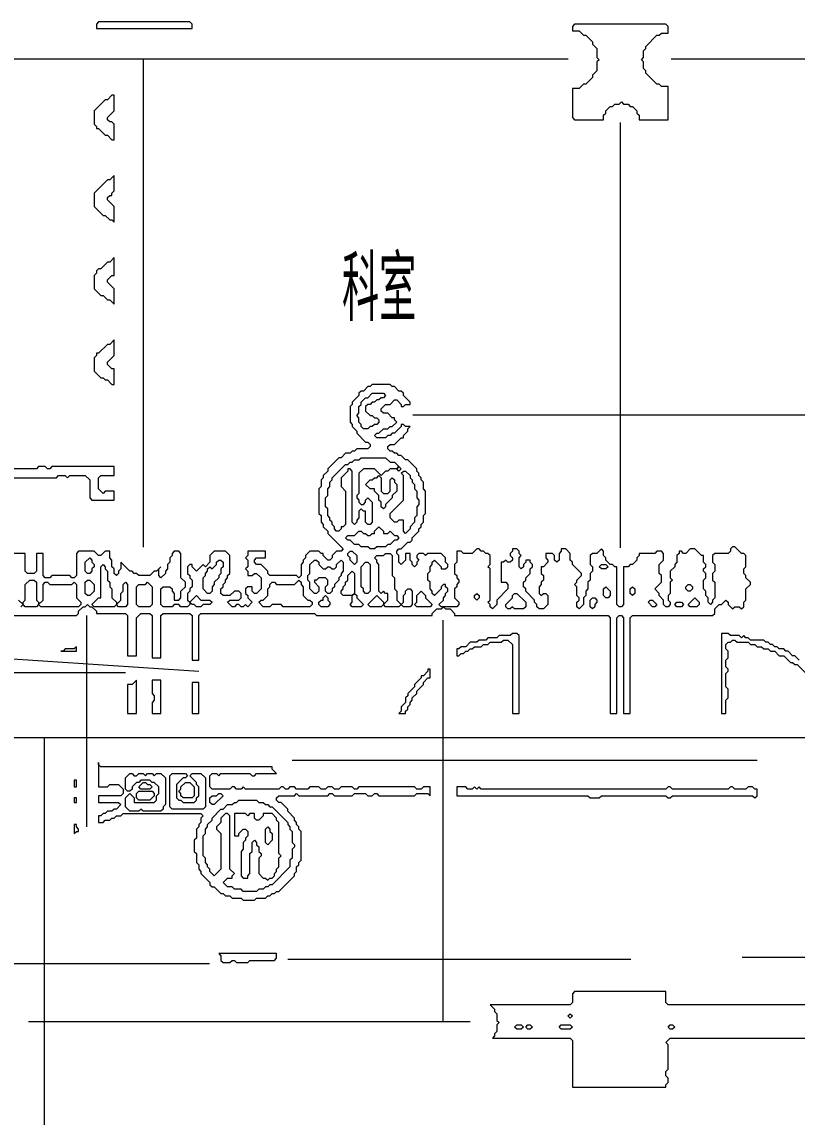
# Model space of a CAD drawing. Header units: millimetres. Extents: x 4 to 412, y 4 to 290.
# Drawn here: x 164.86 to 195.38, y 181.76 to 224.89 of the extents above; entities that cross this region are included whole.
import ezdxf

# ---------------------------------------------------------------- set-up
doc = ezdxf.new("R2010")
doc.units = ezdxf.units.MM
for name, color, linetype, lineweight in [('OCR_TEXT', 6, 'Continuous', 0), ('TRACE_CURVE', 6, 'Continuous', 0), ('TRACE_STRAIGHT', 5, 'Continuous', 0), ('TRACE_TEXT_SYMBOL', 6, 'Continuous', 0)]:
    doc.layers.add(name, color=color, linetype=linetype, lineweight=lineweight)
doc.styles.add('wqy-unicode', font='wqy-unicode.lff')

msp = doc.modelspace()

# ---------------------------------------------------------------- linework, layer by layer
at = {"layer": 'TRACE_CURVE', "color": 6}
for points in [[(179.002, 209.653), (179.177, 209.828), (179.352, 209.828), (179.527, 210.003), (179.615, 210.003), (179.79, 209.828), (179.79, 209.74), (179.878, 209.74), (179.965, 209.828), (180.14, 209.828), (180.14, 209.916), (179.878, 210.178), (179.878, 210.266), (179.79, 210.354), (179.703, 210.354), (179.527, 210.529), (179.44, 210.529), (179.352, 210.616), (178.652, 210.616), (178.564, 210.529), (178.476, 210.529), (178.301, 210.354), (178.214, 210.354), (178.126, 210.266), (178.126, 210.178), (177.863, 209.916), (177.863, 209.828), (177.776, 209.74), (177.776, 209.127), (177.863, 209.04), (177.863, 208.952), (178.039, 208.777), (178.039, 208.69), (178.389, 208.339), (178.476, 208.339), (178.564, 208.252), (178.564, 208.164), (178.476, 208.077), (178.039, 208.077), (177.951, 207.989), (177.863, 207.989), (177.776, 207.901), (177.601, 207.901), (177.426, 207.726), (177.338, 207.726), (176.9, 207.288), (176.9, 207.201), (176.725, 207.026), (176.725, 206.938), (176.637, 206.851), (176.637, 206.588), (176.55, 206.5), (176.55, 205.537), (176.637, 205.449), (176.637, 205.187), (176.725, 205.099), (176.725, 205.011), (176.9, 204.836), (176.9, 204.749), (177.513, 204.136), (177.426, 204.048), (177.25, 204.048), (177.075, 203.873), (177.075, 203.785)], [(179.79, 204.136), (180.053, 204.398), (180.14, 204.398), (180.228, 204.486), (180.228, 204.574), (180.491, 204.836), (180.491, 204.924), (180.578, 205.011), (180.578, 205.099), (180.666, 205.187), (180.666, 205.449), (180.753, 205.537), (180.753, 206.413), (180.666, 206.5), (180.666, 206.763), (180.578, 206.851), (180.578, 206.938), (180.491, 207.026), (180.491, 207.113), (180.403, 207.201), (180.403, 207.288), (180.053, 207.639), (179.965, 207.639), (179.79, 207.814), (179.703, 207.814), (179.615, 207.901), (179.527, 207.901), (179.44, 207.989), (179.352, 207.989), (179.265, 208.077), (179.265, 208.164), (179.352, 208.252), (179.527, 208.252), (179.79, 208.514), (179.878, 208.514), (179.878, 208.602), (180.053, 208.777), (180.053, 208.865), (180.14, 208.952), (179.965, 208.952), (179.878, 209.04), (179.79, 209.04), (179.79, 208.952), (179.527, 208.69), (179.44, 208.69), (179.352, 208.602), (179.265, 208.602), (179.177, 208.514), (178.827, 208.514), (178.739, 208.602), (178.827, 208.69), (178.914, 208.69), (179.089, 208.865), (179.265, 208.865), (179.352, 208.952), (179.44, 208.952), (179.615, 209.127), (179.527, 209.215), (179.527, 209.303), (179.44, 209.303), (179.265, 209.478), (179.089, 209.478), (179.002, 209.565), (179.002, 209.653)], [(178.126, 207.639), (178.214, 207.726), (179.177, 207.726), (179.352, 207.551), (179.527, 207.551), (179.703, 207.376), (179.615, 207.288), (179.352, 207.288), (179.265, 207.201), (179.177, 207.201), (179.002, 207.026), (178.739, 207.288), (178.301, 207.288), (178.126, 207.113), (178.126, 206.325), (178.039, 206.238), (178.039, 206.15), (178.126, 206.062), (178.126, 205.975), (178.214, 205.887), (178.301, 205.887), (178.389, 205.975), (178.389, 206.062), (178.476, 206.15), (178.652, 205.975), (178.652, 205.187), (178.564, 205.099), (178.476, 205.099), (178.389, 205.187), (178.389, 205.624), (178.301, 205.624), (178.214, 205.712), (178.126, 205.624), (178.126, 205.362), (178.039, 205.274), (178.039, 205.187), (177.951, 205.099), (177.863, 205.187), (177.863, 207.201), (177.776, 207.288), (177.688, 207.288), (177.688, 207.201), (177.426, 206.938), (177.426, 206.588), (177.601, 206.413), (177.601, 205.099), (177.513, 205.011), (177.426, 205.011), (177.426, 204.924), (177.338, 204.836), (177.25, 204.836), (177.163, 204.924), (177.163, 205.011), (177.075, 205.099), (177.075, 205.187), (176.988, 205.274), (176.988, 205.362), (176.9, 205.449), (176.9, 205.712), (176.813, 205.8), (176.813, 206.15), (176.9, 206.238), (176.9, 206.5), (176.988, 206.588)], [(176.988, 206.588), (176.988, 206.763), (177.075, 206.851), (177.075, 206.938), (177.601, 207.464), (177.688, 207.464), (177.776, 207.551), (177.863, 207.551), (177.951, 207.639), (178.126, 207.639)], [(167.88, 206.5), (167.88, 206.938), (167.968, 207.026), (168.493, 207.026), (168.493, 207.376), (166.041, 207.376), (165.953, 207.288), (165.866, 207.288), (165.778, 207.376), (165.515, 207.376), (165.428, 207.288), (157.896, 207.288)], [(164.114, 206.938), (166.216, 206.938), (166.304, 207.026), (166.566, 207.026), (166.654, 206.938), (166.742, 207.026), (167.355, 207.026), (167.53, 206.851), (167.53, 206.15), (167.617, 206.062), (168.493, 206.062), (168.493, 206.413), (168.143, 206.413), (168.055, 206.325), (167.88, 206.5)], [(170.595, 203.348), (170.507, 203.26), (170.507, 203.172), (170.332, 202.997), (170.244, 203.085), (170.244, 203.348), (170.332, 203.435), (170.157, 203.26), (170.069, 203.26), (169.894, 203.085), (169.456, 203.085), (169.369, 203.172), (169.281, 203.172), (169.194, 203.26), (169.106, 203.26), (168.756, 203.61), (168.756, 203.348), (168.668, 203.26), (168.668, 203.172), (168.581, 203.085), (168.493, 203.172), (168.493, 203.348), (168.405, 203.435), (168.405, 203.698), (168.318, 203.785), (168.318, 204.048), (168.143, 204.048), (167.968, 203.873), (167.88, 203.873), (167.705, 204.048), (167.092, 204.048), (167.004, 203.961), (167.004, 203.085), (166.917, 202.997), (166.829, 202.997), (166.742, 203.085), (166.041, 203.085), (165.953, 202.997), (165.778, 202.997), (165.691, 203.085), (165.691, 203.961), (165.428, 203.961), (165.428, 203.26), (165.34, 203.172), (165.078, 203.172), (164.99, 203.26), (164.99, 203.961), (164.377, 203.961)], [(173.222, 202.472), (173.047, 202.297), (172.784, 202.297), (172.697, 202.384), (172.697, 202.559), (172.784, 202.647), (172.784, 202.735), (172.872, 202.822), (172.872, 202.91), (172.959, 202.997), (172.959, 203.085), (173.047, 203.172), (173.047, 203.873), (172.872, 204.048), (172.434, 204.048), (172.259, 203.873), (172.259, 203.61), (172.084, 203.435), (171.996, 203.523), (171.733, 203.26), (171.558, 203.435), (171.558, 203.523), (171.471, 203.523), (171.383, 203.435), (171.383, 203.172), (171.471, 203.085), (171.471, 202.997), (171.558, 202.91), (171.558, 202.647), (171.471, 202.559), (171.471, 202.472), (171.383, 202.384), (171.383, 202.122), (171.471, 202.034), (171.471, 201.946), (171.383, 201.859), (171.12, 201.859), (171.033, 201.946), (170.857, 201.946), (170.77, 201.859), (170.42, 201.859), (170.332, 201.946), (170.332, 202.559), (170.42, 202.647), (170.682, 202.647), (170.77, 202.559), (170.77, 202.472), (170.857, 202.384), (170.857, 202.122), (171.033, 202.122), (171.12, 202.209), (171.12, 202.472), (171.295, 202.647), (171.295, 202.822), (171.12, 202.997), (171.12, 203.961), (171.033, 204.048), (170.857, 204.048), (170.77, 203.961), (170.77, 203.873), (170.682, 203.785), (170.682, 203.61), (170.595, 203.523), (170.595, 203.348)], [(177.075, 203.785), (176.988, 203.698), (176.9, 203.698), (176.725, 203.873), (176.725, 203.961), (176.637, 203.961), (176.55, 204.048), (176.2, 204.048), (176.024, 203.873), (176.024, 203.785), (175.937, 203.698), (175.937, 203.61), (175.849, 203.523), (175.849, 203.085), (175.762, 202.997), (175.674, 203.085), (174.623, 203.085), (174.536, 203.172), (174.536, 203.26), (174.273, 203.523), (174.098, 203.523), (174.01, 203.61), (174.01, 203.698), (174.098, 203.785), (174.448, 203.785), (174.448, 204.048), (173.747, 204.048), (173.747, 203.873), (173.66, 203.785), (173.747, 203.698), (173.747, 203.435), (173.66, 203.348), (173.747, 203.26), (173.747, 203.085), (173.923, 203.085), (174.01, 203.172), (174.098, 203.172), (174.273, 202.997), (174.273, 202.559), (174.098, 202.384), (174.01, 202.384), (173.923, 202.472), (173.923, 202.647), (173.747, 202.647), (173.66, 202.559), (173.66, 202.384), (173.747, 202.297), (173.747, 202.209), (173.923, 202.034), (173.747, 201.859), (173.66, 201.946), (173.572, 201.859), (173.485, 201.859), (173.397, 201.946), (173.31, 201.946), (173.222, 201.859), (173.134, 201.859), (172.959, 202.034), (173.047, 202.122), (173.397, 202.122), (173.485, 202.209), (173.485, 202.384), (173.397, 202.472), (173.222, 202.472)], [(182.067, 202.822), (181.979, 202.735), (181.979, 202.647), (181.892, 202.559), (181.892, 202.209), (182.067, 202.034), (182.067, 201.946), (181.979, 201.859), (181.366, 201.859), (181.279, 201.946), (181.454, 202.122), (181.454, 202.209), (181.542, 202.297), (181.542, 202.384), (181.629, 202.472), (181.629, 202.559), (181.542, 202.647), (181.542, 202.735), (181.454, 202.735), (181.366, 202.647), (181.366, 202.559), (181.104, 202.297), (181.016, 202.384), (181.016, 202.472), (180.929, 202.559), (180.929, 202.822), (180.841, 202.91), (180.841, 203.172), (180.929, 203.26), (180.929, 203.435), (181.016, 203.523), (181.016, 203.61), (181.104, 203.698), (181.366, 203.435), (181.366, 203.348), (181.542, 203.348), (181.629, 203.435), (181.629, 203.523), (181.542, 203.61), (181.542, 203.785), (181.366, 203.961), (180.841, 203.961), (180.753, 203.873), (180.666, 203.961), (180.491, 203.961), (180.403, 203.873), (180.403, 203.785), (180.491, 203.698), (180.403, 203.61), (180.403, 203.523), (180.316, 203.435), (180.228, 203.523), (180.228, 203.61), (180.14, 203.698), (180.14, 203.961), (179.965, 203.961), (179.965, 203.698), (179.79, 203.523), (179.703, 203.61), (179.703, 203.873), (179.615, 203.961), (179.615, 204.048), (179.703, 204.136), (179.79, 204.136)], [(184.607, 202.647), (184.607, 202.822), (184.694, 202.91), (184.694, 202.997), (184.869, 203.172), (184.869, 203.348), (184.957, 203.435), (184.957, 203.523), (184.869, 203.61), (184.869, 203.698), (184.694, 203.698), (184.694, 203.61), (184.607, 203.523), (184.607, 203.435), (184.519, 203.348), (184.432, 203.435), (184.432, 203.785), (184.519, 203.873), (184.432, 203.961), (184.432, 204.048), (184.344, 204.136), (184.169, 204.136), (184.169, 204.048), (184.081, 203.961), (184.081, 203.873), (184.169, 203.785), (184.169, 203.698), (184.081, 203.61), (183.994, 203.61), (183.906, 203.698), (183.818, 203.61), (183.731, 203.61), (183.731, 202.822), (183.906, 202.822), (183.994, 202.735), (183.994, 202.559), (183.556, 202.122), (183.556, 201.946), (183.381, 201.771), (183.293, 201.859), (183.293, 201.946), (183.205, 202.034), (183.293, 202.122), (183.293, 203.348), (183.205, 203.435), (183.293, 203.523), (183.293, 203.873), (183.205, 203.961), (183.118, 203.961), (183.03, 204.048), (182.943, 204.048), (182.855, 204.136), (182.768, 204.136), (182.592, 203.961), (182.242, 203.961), (182.155, 204.048), (181.979, 204.048), (181.979, 203.61), (181.892, 203.523), (181.892, 203.172), (181.979, 203.085), (181.979, 202.997), (182.067, 202.91), (182.067, 202.822)], [(187.234, 203.873), (187.234, 203.523), (187.321, 203.435), (187.321, 203.26), (187.234, 203.172), (187.234, 202.91), (187.146, 202.822), (187.146, 202.559), (187.059, 202.472), (187.059, 202.297), (186.971, 202.209), (186.971, 201.946), (186.796, 201.771), (186.708, 201.859), (186.708, 202.034), (186.796, 202.122), (186.796, 202.209), (186.708, 202.297), (186.708, 202.647), (186.621, 202.735), (186.708, 202.822), (186.708, 202.91), (186.884, 203.085), (186.884, 203.172), (186.533, 203.523), (186.533, 203.61), (186.446, 203.698), (186.446, 203.961), (186.271, 204.136), (186.095, 204.136), (186.095, 204.048), (186.008, 203.961), (186.008, 203.698), (185.92, 203.61), (185.833, 203.698), (185.833, 203.873), (185.745, 203.961), (185.482, 203.961), (185.482, 203.785), (185.57, 203.698), (185.57, 203.61), (185.395, 203.435), (185.307, 203.435), (185.307, 203.172), (185.395, 203.085), (185.395, 202.91), (185.307, 202.822), (185.307, 202.735), (185.22, 202.647), (185.22, 202.384), (185.307, 202.297), (185.395, 202.384), (185.482, 202.384), (185.57, 202.297), (185.57, 201.946), (185.395, 201.771), (185.22, 201.771), (185.132, 201.859), (185.132, 201.946), (185.045, 202.034), (185.045, 202.122), (184.694, 202.472), (184.694, 202.559), (184.607, 202.647)], [(191.788, 203.523), (191.7, 203.61), (191.7, 203.873), (191.613, 203.873), (191.35, 204.136), (191.175, 204.136), (191, 203.961), (190.912, 203.961), (190.824, 204.048), (190.737, 204.048), (190.737, 203.961), (190.649, 203.873), (190.649, 203.61), (190.562, 203.523), (190.562, 203.435), (190.387, 203.26), (190.387, 202.997), (190.474, 202.91), (190.387, 202.822), (190.387, 202.384), (190.299, 202.297), (190.299, 202.122), (190.387, 202.034), (190.387, 201.946), (190.299, 201.859), (190.211, 201.859), (190.124, 201.946), (190.124, 202.122), (189.949, 202.297), (189.949, 202.384), (189.774, 202.559), (190.036, 202.822), (190.036, 203.085), (189.949, 203.172), (189.949, 203.523), (190.124, 203.698), (190.124, 203.961), (190.036, 204.048), (189.861, 204.048), (189.774, 203.961), (189.161, 203.961), (189.161, 203.873), (189.073, 203.785), (189.073, 203.698), (188.898, 203.523), (188.81, 203.523), (188.723, 203.435), (188.548, 203.435), (188.548, 201.946), (188.46, 201.859), (188.372, 201.859), (188.285, 201.946), (188.285, 203.435), (188.197, 203.435), (188.11, 203.523), (188.022, 203.523), (187.847, 203.698), (187.847, 203.785), (187.759, 203.873), (187.759, 204.048), (187.672, 204.136), (187.497, 203.961), (187.321, 203.961), (187.234, 203.873)], [(188.285, 197.655), (188.285, 201.421), (188.372, 201.509), (188.46, 201.509), (188.548, 201.421), (188.548, 197.655), (188.81, 197.655), (188.81, 201.421), (188.898, 201.509), (192.05, 201.509), (192.138, 201.596), (192.138, 201.771), (192.313, 201.946), (192.401, 201.946), (192.576, 202.122), (192.664, 202.034), (192.664, 201.946), (192.839, 201.771), (192.926, 201.859), (193.101, 201.859), (193.189, 201.771), (193.277, 201.859), (193.277, 202.034), (193.364, 202.122), (193.364, 202.559), (193.539, 202.735), (193.539, 202.822), (193.364, 202.997), (193.364, 203.085), (193.277, 203.172), (193.277, 203.348), (193.364, 203.435), (193.364, 203.873), (193.277, 203.961), (193.189, 203.961), (192.926, 204.223), (192.839, 204.223), (192.751, 204.136), (192.751, 204.048), (192.664, 203.961), (192.138, 203.961), (192.05, 203.873), (192.05, 203.61), (192.138, 203.523), (192.138, 203.26), (192.05, 203.172), (192.05, 202.91), (192.138, 202.822), (192.138, 202.209), (192.05, 202.122), (192.05, 202.034), (191.963, 201.946), (191.875, 202.034), (191.875, 202.209), (191.788, 202.297), (191.788, 202.472), (191.7, 202.559), (191.7, 202.91), (191.788, 202.997), (191.788, 203.172), (191.7, 203.26), (191.7, 203.348), (191.788, 203.435), (191.788, 203.523)], [(163.063, 201.509), (167.004, 201.509), (167.092, 201.596), (167.092, 201.684), (167.267, 201.859), (167.355, 201.859), (167.442, 201.946), (167.53, 201.859), (167.617, 201.859), (167.792, 201.684), (167.792, 201.596), (168.931, 201.596), (169.018, 201.509), (169.018, 199.932), (169.369, 199.932), (169.369, 201.421), (169.544, 201.596), (169.894, 201.596), (169.982, 201.509), (169.982, 199.845), (170.332, 199.845), (170.332, 201.509), (170.42, 201.596), (171.471, 201.596), (171.558, 201.509), (171.558, 199.757), (171.821, 199.757), (171.821, 201.509), (171.908, 201.596), (176.375, 201.596), (176.462, 201.509), (181.016, 201.509), (181.016, 201.596), (181.191, 201.771), (181.366, 201.771), (181.454, 201.859), (181.542, 201.771), (181.717, 201.771), (181.892, 201.596), (181.892, 201.509), (187.934, 201.509), (188.022, 201.421), (188.022, 197.655), (188.285, 197.655)], [(164.727, 202.122), (164.902, 201.946), (164.815, 201.859)]]:
    msp.add_lwpolyline(points, dxfattribs=at)
for points in [[(178.652, 210.266), (179.089, 210.266), (179.177, 210.178), (179.089, 210.091), (179.002, 210.091), (178.914, 210.003), (178.827, 210.003), (178.739, 209.916), (178.652, 209.916), (178.564, 209.828), (178.476, 209.828), (178.389, 209.74), (178.389, 209.565), (178.564, 209.39), (178.652, 209.39), (178.739, 209.303), (178.827, 209.303), (178.914, 209.215), (178.914, 209.127), (178.827, 209.04), (178.739, 209.04), (178.652, 208.952), (178.564, 208.952), (178.476, 208.865), (178.301, 208.865), (178.214, 208.952), (178.214, 209.04), (178.126, 209.127), (178.126, 209.303), (178.039, 209.39), (178.126, 209.478), (178.126, 209.74), (178.214, 209.828), (178.214, 209.916), (178.389, 210.091), (178.476, 210.091)], [(179.79, 207.113), (179.878, 207.201), (179.965, 207.201), (180.14, 207.026), (180.14, 206.938), (180.228, 206.851), (180.228, 206.763), (180.316, 206.675), (180.316, 206.5), (180.403, 206.413), (180.403, 206.15), (180.491, 206.062), (180.491, 205.887), (180.403, 205.8), (180.403, 205.449), (180.316, 205.362), (180.316, 205.187), (180.14, 205.011), (180.14, 204.924), (179.965, 204.749), (179.878, 204.836), (179.878, 205.274), (179.703, 205.274), (179.615, 205.187), (179.527, 205.187), (179.352, 205.362), (179.352, 205.537), (179.878, 206.062), (179.878, 207.026)], [(179.615, 207.288), (179.703, 207.376), (179.79, 207.288), (179.703, 207.201)], [(178.827, 206.938), (178.914, 207.026), (179.002, 206.938), (179.002, 206.413), (179.089, 206.325), (179.265, 206.325), (179.352, 206.413), (179.352, 206.851), (179.44, 206.938), (179.527, 206.851), (179.527, 206.763), (179.615, 206.675), (179.615, 206.413), (179.44, 206.238), (179.44, 206.15), (179.177, 205.887), (179.177, 205.8), (179.089, 205.712), (179.002, 205.8), (179.002, 205.975), (178.914, 206.062), (178.914, 206.238), (178.739, 206.413), (178.739, 206.5), (178.564, 206.5), (178.389, 206.675), (178.564, 206.851), (178.652, 206.851), (178.739, 206.938)], [(178.914, 205.011), (179.089, 204.836), (179.089, 204.749), (179.265, 204.749), (179.352, 204.836), (179.527, 204.661), (179.615, 204.661), (179.703, 204.574), (179.615, 204.486), (179.527, 204.486), (179.352, 204.311), (179.265, 204.311), (179.177, 204.223), (178.827, 204.223), (178.739, 204.136), (178.564, 204.136), (178.476, 204.223), (178.214, 204.223), (178.126, 204.311), (177.951, 204.311), (177.776, 204.486), (177.688, 204.486), (177.601, 204.574), (177.688, 204.661), (177.951, 204.661), (178.126, 204.836), (178.214, 204.836), (178.301, 204.749), (178.389, 204.749), (178.476, 204.661), (178.564, 204.661), (178.652, 204.749), (178.739, 204.749), (178.739, 204.836)], [(177.688, 203.961), (177.776, 204.048), (177.863, 204.048), (178.039, 203.873), (178.039, 203.61), (177.951, 203.523), (177.776, 203.698), (177.776, 203.785), (177.688, 203.873)], [(167.53, 203.785), (167.617, 203.698), (167.617, 203.61), (167.705, 203.523), (167.705, 203.435), (167.617, 203.348), (167.617, 203.26), (167.53, 203.172), (167.442, 203.172), (167.355, 203.26), (167.355, 203.61)], [(172.521, 203.61), (172.609, 203.698), (172.697, 203.698), (172.784, 203.61), (172.784, 203.435), (172.697, 203.348), (172.697, 203.172), (172.609, 203.085), (172.609, 202.997), (172.434, 202.822), (172.434, 202.735), (172.346, 202.647), (172.346, 202.472), (172.259, 202.384), (172.171, 202.384), (171.996, 202.559), (171.996, 202.997), (172.084, 203.085), (172.084, 203.172), (172.171, 203.26), (172.171, 203.348), (172.259, 203.435), (172.346, 203.348), (172.521, 203.523)], [(176.375, 203.698), (176.462, 203.698), (176.55, 203.61), (176.55, 203.523), (176.725, 203.348), (176.813, 203.348), (176.9, 203.435), (176.988, 203.435), (177.075, 203.348), (177.163, 203.348), (177.25, 203.435), (177.25, 203.523), (177.426, 203.698), (177.513, 203.61), (177.513, 203.26), (177.426, 203.172), (177.426, 203.085), (177.338, 202.997), (177.338, 202.91), (177.163, 202.735), (177.163, 202.647), (177.075, 202.559), (177.075, 202.472), (176.988, 202.384), (176.9, 202.384), (176.813, 202.472), (176.813, 202.647), (176.9, 202.735), (176.9, 202.91), (176.813, 202.997), (176.55, 202.997), (176.462, 202.91), (176.375, 202.91), (176.375, 202.822), (176.55, 202.647), (176.55, 202.472), (176.462, 202.384), (176.375, 202.384), (176.2, 202.559), (176.2, 202.822), (176.112, 202.91), (176.112, 203.085), (176.2, 203.172), (176.2, 203.523)], [(178.389, 203.61), (178.476, 203.61), (178.564, 203.523), (178.564, 202.472), (178.476, 202.384), (178.389, 202.384), (178.301, 202.472), (178.301, 202.559), (178.214, 202.647), (178.214, 203.435)], [(179.089, 203.873), (179.177, 203.961), (179.352, 203.961), (179.44, 203.873), (179.44, 203.085), (179.527, 202.997), (179.527, 202.559), (179.615, 202.472), (179.615, 202.122), (179.79, 201.946), (179.703, 201.859), (179.177, 201.859), (179.089, 201.946), (179.265, 202.122), (179.265, 202.384), (179.177, 202.384), (179.089, 202.472), (179.002, 202.384), (178.914, 202.472), (178.914, 203.523), (178.827, 203.61), (178.827, 203.698), (178.739, 203.785), (178.827, 203.873)], [(167.968, 203.435), (168.055, 203.523), (168.143, 203.435), (168.143, 203.348), (168.23, 203.26), (168.23, 202.91), (168.318, 202.822), (168.318, 202.647), (168.405, 202.559), (168.405, 202.209), (168.581, 202.034), (168.581, 201.946), (168.493, 201.859), (167.705, 201.859), (167.617, 201.946), (167.88, 202.209), (167.968, 202.209)], [(177.863, 203.26), (177.951, 203.172), (177.951, 202.384), (177.863, 202.297), (177.513, 202.297), (177.426, 202.384), (177.426, 202.472), (177.513, 202.559), (177.513, 202.647), (177.601, 202.735), (177.601, 202.822), (177.688, 202.91), (177.688, 203.085)], [(187.584, 203.435), (187.672, 203.523), (187.847, 203.523), (187.934, 203.435), (187.847, 203.348), (187.672, 203.348)], [(165.165, 202.91), (165.34, 202.91), (165.428, 202.822), (165.428, 202.122), (165.515, 202.034), (165.515, 201.946), (165.428, 201.859), (164.99, 201.859), (164.902, 201.946), (164.902, 202.034), (164.99, 202.122), (164.99, 202.735)], [(165.691, 202.735), (165.778, 202.822), (165.866, 202.822), (165.953, 202.735), (166.829, 202.735), (166.917, 202.822), (167.004, 202.735), (167.004, 202.209), (167.179, 202.034), (167.179, 201.946), (167.092, 201.859), (165.603, 201.859), (165.515, 201.946), (165.691, 202.122)], [(167.355, 202.822), (167.442, 202.91), (167.53, 202.91), (167.705, 202.735), (167.705, 202.472), (167.53, 202.297), (167.442, 202.297), (167.355, 202.384)], [(168.843, 202.735), (168.931, 202.822), (169.018, 202.735), (169.018, 201.946), (168.931, 201.859), (168.668, 201.859), (168.581, 201.946), (168.756, 202.122), (168.756, 202.384), (168.843, 202.472)], [(169.719, 202.735), (169.807, 202.822), (169.982, 202.647), (169.982, 201.946), (169.894, 201.859), (169.456, 201.859), (169.369, 201.946), (169.369, 202.647), (169.456, 202.735)], [(175.762, 202.91), (175.849, 202.822), (175.849, 202.735), (175.937, 202.647), (175.937, 202.297), (176.112, 202.122), (176.2, 202.122), (176.287, 202.034), (176.287, 201.946), (176.2, 201.859), (175.149, 201.859), (175.061, 201.946), (174.711, 201.946), (174.623, 201.859), (174.36, 201.859), (174.185, 202.034), (174.273, 202.122), (174.36, 202.122), (174.536, 202.297), (174.536, 202.559), (174.623, 202.647), (174.623, 202.735), (174.711, 202.822), (174.798, 202.822), (174.886, 202.735), (175.587, 202.735)], [(191, 202.647), (191.087, 202.735), (191.175, 202.735), (191.262, 202.647), (191.262, 202.559), (191.175, 202.472), (191.087, 202.472), (191, 202.559)], [(171.733, 202.297), (171.908, 202.122), (172.259, 202.122), (172.346, 202.034), (172.259, 201.946), (171.996, 201.946), (171.908, 201.859), (171.733, 201.859), (171.646, 201.946), (171.558, 201.946), (171.471, 202.034)], [(176.725, 202.209), (176.813, 202.297), (176.9, 202.209), (176.9, 202.122), (176.988, 202.034), (176.988, 201.946), (176.9, 201.859), (176.637, 201.859), (176.55, 201.946), (176.55, 202.034), (176.637, 202.122), (176.725, 202.122)], [(177.863, 202.297), (177.951, 202.384), (178.039, 202.297), (178.039, 202.209), (178.301, 201.946), (178.214, 201.859), (177.863, 201.859), (177.776, 201.946), (177.863, 202.034)], [(178.827, 202.297), (179.089, 202.034), (179.089, 201.946), (179.002, 201.859), (178.564, 201.859), (178.476, 201.946)], [(179.965, 202.472), (180.053, 202.559), (180.14, 202.559), (180.228, 202.472), (180.228, 201.946), (180.14, 201.859), (179.878, 201.859), (179.79, 201.946), (179.878, 202.034), (179.878, 202.297), (179.965, 202.384)], [(180.578, 202.472), (180.753, 202.297), (180.753, 202.209), (181.016, 201.946), (180.929, 201.859), (180.403, 201.859), (180.316, 201.946), (180.403, 202.034), (180.403, 202.297)], [(182.68, 202.297), (182.768, 202.384), (182.855, 202.297), (182.855, 202.209), (182.768, 202.122), (182.68, 202.209)], [(184.169, 202.297), (184.256, 202.384), (184.344, 202.384), (184.694, 202.034), (184.694, 201.859), (184.607, 201.771), (184.256, 201.771), (184.169, 201.859), (184.081, 201.771), (183.994, 201.771), (183.906, 201.859), (183.906, 201.946), (184.169, 202.209)], [(187.759, 202.559), (187.847, 202.647), (188.022, 202.472), (188.022, 202.297), (187.934, 202.209), (187.847, 202.209), (187.759, 202.297)], [(188.81, 202.559), (188.898, 202.647), (188.985, 202.559), (188.985, 202.384), (188.898, 202.297), (188.81, 202.384)], [(187.234, 202.122), (187.321, 202.209), (187.409, 202.209), (187.497, 202.122), (187.497, 202.034), (187.409, 201.946), (187.409, 201.859), (187.321, 201.771), (187.234, 201.859)], [(189.511, 202.034), (189.598, 202.122), (189.686, 202.122), (189.861, 201.946), (189.774, 201.859), (189.686, 201.859)], [(190.562, 201.946), (190.649, 202.034), (190.824, 202.034), (190.912, 201.946), (190.824, 201.859), (190.649, 201.859)], [(191.35, 202.209), (191.525, 202.034), (191.525, 201.946), (191.437, 201.859), (191.175, 201.859), (191.087, 201.946)]]:
    msp.add_lwpolyline(points, close=True, dxfattribs=at)
at = {"layer": 'TRACE_STRAIGHT', "color": 5}
for p, q in [((153.186, 223.44), (186.364, 223.44)), ((169.629, 223.44), (169.629, 204.209)), ((190.423, 223.435), (206.973, 223.435)), ((188.416, 220.923), (188.416, 204.179)), ((180.256, 209.411), (196.517, 209.411)), ((167.398, 201.509), (167.398, 193.189)), ((181.435, 201.333), (181.435, 185.526)), ((163.852, 199.845), (171.821, 199.319)), ((160.962, 199.275), (168.931, 199.275)), ((154.741, 196.713), (199.056, 196.713)), ((165.736, 196.713), (165.736, 143.184)), ((175.499, 195.816), (193.802, 195.816)), ((193.212, 188.054), (211.767, 188.054)), ((159.987, 187.813), (172.248, 187.813)), ((175.324, 187.976), (188.839, 187.976)), ((165.117, 185.526), (182.51, 185.526))]:
    msp.add_line(p, q, dxfattribs=at)
at = {"layer": 'TRACE_TEXT_SYMBOL', "color": 6}
for points in [[(167.88, 224.891), (167.792, 224.803), (167.792, 224.628), (171.558, 224.628), (171.558, 224.803), (171.471, 224.891)], [(186.621, 224.803), (186.533, 224.716), (186.533, 224.541), (186.796, 224.541), (186.971, 224.365), (187.059, 224.365), (187.321, 224.103), (187.321, 224.015), (187.497, 223.84), (187.497, 223.49), (187.584, 223.402), (187.497, 223.315), (187.497, 222.964), (187.321, 222.789), (187.321, 222.701), (187.059, 222.439), (186.971, 222.439), (186.796, 222.264), (186.533, 222.264), (186.533, 221.125), (186.621, 221.038), (187.759, 221.038), (187.759, 221.213), (187.847, 221.3), (187.847, 221.388), (188.022, 221.563), (188.11, 221.563), (188.197, 221.651), (188.372, 221.651), (188.46, 221.738), (188.548, 221.651), (188.723, 221.651), (188.81, 221.563), (188.898, 221.563), (189.073, 221.388), (189.073, 221.3), (189.161, 221.213), (189.161, 221.038), (190.299, 221.038), (190.299, 222.351), (190.036, 222.351), (189.949, 222.439), (189.861, 222.439), (189.423, 222.877), (189.423, 222.964), (189.336, 223.052), (189.336, 223.315), (189.248, 223.402), (189.336, 223.49), (189.336, 223.752), (189.423, 223.84), (189.423, 223.928), (189.861, 224.365), (189.949, 224.365), (190.036, 224.453), (190.299, 224.453), (190.299, 224.716), (190.211, 224.803)], [(168.405, 222.001), (168.23, 221.826), (168.143, 221.826), (167.705, 221.388), (167.705, 220.862), (167.792, 220.775), (167.792, 220.687), (167.88, 220.687), (168.143, 220.425), (168.23, 220.425), (168.405, 220.249), (168.493, 220.249), (168.493, 220.862), (168.405, 220.95), (168.318, 220.95), (168.23, 221.038), (168.23, 221.125), (168.493, 221.388), (168.493, 222.001)], [(168.493, 218.848), (168.318, 218.673), (168.23, 218.673), (167.705, 218.148), (167.705, 217.622), (168.055, 217.272), (168.143, 217.272), (168.318, 217.097), (168.405, 217.097), (168.493, 217.009), (168.493, 217.622), (168.23, 217.885), (168.23, 217.972), (168.318, 218.06), (168.405, 218.06), (168.405, 218.148), (168.493, 218.235)], [(168.493, 215.608), (168.318, 215.433), (168.23, 215.433), (167.968, 215.17), (167.88, 215.17), (167.792, 215.083), (167.792, 214.995), (167.705, 214.907), (167.705, 214.382), (167.968, 214.119), (168.055, 214.119), (168.23, 213.944), (168.318, 213.944), (168.493, 213.769), (168.493, 214.382), (168.23, 214.645), (168.23, 214.732), (168.405, 214.907), (168.493, 214.907)], [(168.493, 212.368), (168.318, 212.193), (168.23, 212.193), (167.88, 211.842), (167.792, 211.842), (167.792, 211.755), (167.705, 211.667), (167.705, 211.142), (167.968, 210.879), (168.055, 210.879), (168.143, 210.791), (168.23, 210.791), (168.405, 210.616), (168.493, 210.616), (168.493, 211.229), (168.405, 211.229), (168.23, 211.404), (168.23, 211.492), (168.493, 211.755)], [(184.169, 200.808), (184.081, 200.72), (183.643, 200.72), (183.556, 200.633), (183.205, 200.633), (183.118, 200.545), (182.855, 200.545), (182.768, 200.458), (182.505, 200.458), (182.33, 200.282), (182.155, 200.282), (182.067, 200.195), (181.979, 200.195), (181.979, 199.932), (182.067, 199.932), (182.155, 200.02), (182.242, 200.02), (182.33, 200.107), (182.417, 200.107), (182.505, 200.195), (182.592, 200.195), (182.68, 200.282), (182.943, 200.282), (183.03, 200.37), (183.205, 200.37), (183.293, 200.458), (183.731, 200.458), (183.818, 200.545), (183.994, 200.545), (184.169, 200.37), (184.169, 197.655), (184.432, 197.655), (184.432, 200.72), (184.344, 200.808)], [(167.004, 200.282), (166.917, 200.195), (166.566, 200.195), (166.479, 200.107), (166.391, 200.107), (167.004, 200.107)], [(180.841, 199.407), (180.841, 199.319), (180.666, 199.144), (180.578, 199.144), (180.578, 199.056), (180.316, 198.794), (180.316, 198.706), (180.053, 198.443), (180.053, 198.356), (179.965, 198.268), (179.965, 198.093), (179.79, 197.918), (179.79, 197.743), (179.703, 197.655), (179.965, 197.655), (179.965, 197.743), (180.053, 197.83), (180.053, 197.918), (180.14, 198.006), (180.14, 198.093), (180.228, 198.181), (180.228, 198.268), (180.403, 198.443), (180.403, 198.531), (180.666, 198.794), (180.666, 198.881), (180.841, 199.056), (180.929, 199.056), (180.929, 199.407)], [(169.369, 198.969), (169.194, 198.794), (169.018, 198.794), (169.018, 197.655), (169.369, 197.655)], [(169.982, 198.969), (169.982, 198.443), (170.069, 198.356), (170.069, 198.181), (169.982, 198.093), (169.982, 197.655), (170.332, 197.655), (170.332, 198.969)], [(171.558, 198.881), (171.558, 197.655), (171.821, 197.655), (171.821, 198.881)], [(166.917, 195.028), (166.917, 194.765), (167.004, 194.765), (167.004, 195.028)], [(169.106, 195.291), (169.194, 195.291), (169.281, 195.203), (169.369, 195.203), (169.456, 195.291), (169.631, 195.291), (169.719, 195.203), (169.807, 195.291), (169.982, 195.291), (170.069, 195.203), (170.157, 195.291), (170.332, 195.291), (170.507, 195.116), (170.507, 194.065), (170.42, 193.977), (170.42, 193.89), (170.332, 193.802), (169.631, 193.802), (169.544, 193.89), (169.456, 193.802), (169.106, 193.802), (168.931, 193.977), (168.931, 194.327), (169.106, 194.503), (169.281, 194.327), (169.281, 194.152), (170.069, 194.152), (170.157, 194.24), (170.157, 194.415), (170.244, 194.503), (170.244, 194.765), (170.069, 194.94), (169.982, 194.94), (169.894, 195.028), (169.544, 195.028), (169.456, 194.94), (169.369, 194.94), (169.194, 194.765), (169.194, 194.678), (169.106, 194.59), (169.018, 194.59), (168.931, 194.678), (168.931, 195.116)], [(170.682, 195.203), (170.77, 195.291), (171.295, 195.291), (171.383, 195.203), (171.295, 195.116), (171.208, 195.116), (170.945, 194.853), (170.945, 194.327), (171.033, 194.24), (171.12, 194.24), (171.208, 194.152), (171.646, 194.152), (171.733, 194.24), (171.733, 194.327), (171.821, 194.415), (171.821, 194.765), (171.733, 194.853), (171.733, 194.94), (171.471, 195.203), (171.558, 195.291), (171.908, 195.291), (172.084, 195.116), (172.084, 193.977), (171.996, 193.89), (170.77, 193.89), (170.682, 193.977)], [(169.369, 194.503), (169.456, 194.59), (169.982, 194.59), (170.069, 194.503), (170.069, 194.415), (169.894, 194.24), (169.456, 194.24), (169.369, 194.327)], [(169.631, 194.94), (169.719, 194.94), (169.807, 194.853), (169.894, 194.853), (169.982, 194.765), (169.894, 194.678), (169.544, 194.678), (169.456, 194.765)], [(171.295, 194.94), (171.471, 194.94), (171.646, 194.765), (171.646, 194.415), (171.558, 194.327), (171.208, 194.327), (171.12, 194.415), (171.12, 194.503), (171.033, 194.59), (171.12, 194.678), (171.12, 194.765)], [(181.979, 194.765), (181.979, 194.415), (187.146, 194.415), (187.234, 194.327), (187.584, 194.327), (187.672, 194.415), (190.211, 194.415), (190.299, 194.327), (190.387, 194.327), (190.474, 194.415), (193.627, 194.415), (193.714, 194.327), (193.802, 194.415), (193.802, 194.678), (193.714, 194.678), (193.627, 194.765), (193.452, 194.765), (193.364, 194.678), (192.926, 194.678), (192.839, 194.765), (192.751, 194.765), (192.664, 194.678), (190.474, 194.678), (190.387, 194.765), (190.299, 194.765), (190.211, 194.678), (182.943, 194.678), (182.855, 194.765), (182.768, 194.678), (182.68, 194.765), (182.592, 194.678), (182.417, 194.678), (182.33, 194.765)], [(166.917, 194.327), (166.917, 194.152), (167.004, 194.152), (167.004, 194.327)], [(172.521, 194.415), (172.609, 194.503), (172.697, 194.503), (172.784, 194.415), (172.434, 194.065), (172.346, 194.065), (172.259, 194.152), (172.259, 194.327), (172.346, 194.415)], [(173.222, 193.714), (173.222, 192.839), (173.397, 192.839), (173.397, 192.926), (173.572, 193.101), (173.66, 193.101), (173.747, 193.014), (173.747, 192.839), (173.66, 192.751), (173.66, 192.664), (173.572, 192.576), (173.572, 192.313), (173.485, 192.226), (173.485, 191.262), (173.572, 191.175), (173.747, 191.175), (173.747, 191.262), (173.835, 191.35), (173.835, 192.138), (173.923, 192.226), (173.923, 192.576), (174.01, 192.664), (174.098, 192.576), (174.098, 192.488), (174.185, 192.401), (174.185, 192.226), (174.273, 192.138), (174.273, 192.05), (174.185, 191.963), (174.185, 191.35), (174.36, 191.175), (174.448, 191.175), (174.536, 191.087), (174.623, 191.175), (174.711, 191.175), (174.798, 191.262), (174.798, 191.35), (174.886, 191.437), (174.886, 191.525), (174.973, 191.613), (174.973, 191.963), (175.061, 192.05), (174.973, 192.138), (174.973, 193.364), (174.886, 193.452), (174.886, 193.539), (174.711, 193.714), (174.36, 193.714), (174.36, 193.627), (174.185, 193.452), (174.098, 193.452), (174.01, 193.539), (174.01, 193.714), (173.835, 193.714), (173.747, 193.627), (173.66, 193.714)], [(166.917, 193.277), (166.917, 192.926), (167.004, 193.014), (167.092, 193.014), (167.092, 193.101), (167.004, 193.189), (167.004, 193.277)], [(174.448, 193.101), (174.536, 193.189), (174.623, 193.101), (174.623, 193.014), (174.711, 192.926), (174.711, 192.664), (174.536, 192.488), (174.448, 192.576)], [(172.609, 188.197), (172.697, 188.11), (172.697, 187.934), (172.784, 187.847), (173.047, 187.847), (173.134, 187.934), (173.222, 187.934), (173.31, 187.847), (173.747, 187.847), (173.835, 187.934), (174.798, 187.934), (174.886, 188.022), (174.886, 188.197)], [(186.358, 185.745), (186.446, 185.833), (186.533, 185.745), (186.446, 185.658)], [(184.256, 185.307), (184.344, 185.395), (184.519, 185.395), (184.607, 185.307), (184.519, 185.22), (184.344, 185.22)], [(184.694, 185.307), (184.782, 185.395), (184.869, 185.395), (184.957, 185.307), (184.869, 185.22), (184.782, 185.22)], [(186.008, 185.307), (186.095, 185.395), (186.446, 185.395), (186.533, 185.307), (186.446, 185.22), (186.095, 185.22)], [(190.299, 185.307), (190.387, 185.395), (190.474, 185.395), (190.562, 185.307), (190.474, 185.22), (190.387, 185.22)]]:
    msp.add_lwpolyline(points, close=True, dxfattribs=at)
for points in [[(192.401, 200.808), (192.401, 197.655), (192.576, 197.655), (192.576, 198.181), (192.664, 198.268), (192.664, 198.619), (192.576, 198.706), (192.576, 199.232), (192.664, 199.319), (192.664, 199.407), (192.576, 199.494), (192.576, 199.757), (192.664, 199.845), (192.664, 200.107), (192.576, 200.195), (192.576, 200.37), (192.664, 200.458), (192.751, 200.458), (192.839, 200.545), (192.926, 200.545), (193.014, 200.458), (193.452, 200.458), (193.539, 200.37), (193.714, 200.37), (193.802, 200.282), (193.977, 200.282), (194.065, 200.195), (194.24, 200.195), (194.327, 200.107), (194.503, 200.107), (194.678, 199.932), (194.853, 199.932), (195.116, 199.669), (195.203, 199.669), (195.291, 199.582), (195.378, 199.582), (196.079, 198.881)], [(195.203, 199.932), (195.028, 200.107), (194.94, 200.107), (194.853, 200.195), (194.678, 200.195), (194.59, 200.282), (194.503, 200.282), (194.415, 200.37), (194.327, 200.37), (194.24, 200.458), (194.152, 200.458), (194.065, 200.545), (193.539, 200.545), (193.452, 200.633), (193.364, 200.633), (193.277, 200.72), (193.189, 200.633), (193.101, 200.72), (192.751, 200.72), (192.664, 200.808), (192.401, 200.808)], [(195.466, 199.757), (195.291, 199.932), (195.203, 199.932)], [(167.88, 195.729), (167.88, 194.765), (168.23, 194.765), (168.318, 194.853), (168.668, 194.853), (168.843, 194.678), (168.843, 194.503), (168.756, 194.415), (167.88, 194.415), (167.88, 194.152), (168.668, 194.152), (168.756, 194.065), (168.581, 193.89), (168.493, 193.89), (168.405, 193.802), (168.23, 193.802), (168.143, 193.714), (168.055, 193.714), (167.968, 193.627), (167.88, 193.627), (167.88, 193.364), (168.055, 193.364), (168.143, 193.452), (168.318, 193.452), (168.405, 193.539), (168.493, 193.539), (168.581, 193.627), (168.756, 193.627), (168.843, 193.714), (171.908, 193.714), (171.996, 193.627), (171.908, 193.539), (171.908, 193.364), (171.821, 193.277), (171.821, 193.189), (171.733, 193.101), (171.733, 192.751), (171.646, 192.664), (171.646, 192.226), (171.733, 192.138), (171.733, 191.788), (171.821, 191.7), (171.821, 191.525), (171.908, 191.437), (171.908, 191.35), (172.259, 191), (172.259, 190.912), (172.346, 190.824), (172.434, 190.824), (172.697, 190.562), (172.784, 190.562), (172.872, 190.474), (173.047, 190.474), (173.134, 190.387), (173.485, 190.387), (173.572, 190.299), (174.01, 190.299), (174.098, 190.387), (174.448, 190.387), (174.536, 190.474), (174.623, 190.474), (174.711, 190.562), (174.798, 190.562), (174.886, 190.649)], [(175.411, 194.765), (175.324, 194.678), (175.236, 194.678), (175.149, 194.765), (175.061, 194.765), (174.973, 194.678), (173.66, 194.678), (173.572, 194.765), (173.485, 194.678), (173.31, 194.678), (173.222, 194.765), (173.134, 194.765), (173.047, 194.678), (172.346, 194.678), (172.259, 194.765), (172.259, 195.203), (172.346, 195.291), (172.521, 195.291), (172.609, 195.203), (172.697, 195.291), (173.835, 195.291), (173.923, 195.203), (174.01, 195.203), (174.098, 195.291), (174.886, 195.291), (174.711, 195.466), (174.711, 195.553), (167.968, 195.553), (167.88, 195.641), (167.88, 195.729)], [(174.886, 190.649), (174.973, 190.649), (175.587, 191.262), (175.587, 191.35), (175.674, 191.437), (175.674, 191.613), (175.762, 191.7), (175.762, 191.788), (175.849, 191.875), (175.849, 193.014), (175.762, 193.101), (175.762, 193.189), (175.674, 193.277), (175.674, 193.364), (175.587, 193.452), (175.587, 193.539), (175.324, 193.802), (175.324, 193.89), (175.061, 194.152), (174.973, 194.152), (174.886, 194.24), (174.886, 194.327), (174.973, 194.415), (175.587, 194.415), (175.674, 194.503), (175.762, 194.415), (176.9, 194.415), (176.988, 194.503), (177.075, 194.503), (177.163, 194.415), (177.863, 194.415), (177.951, 194.503), (178.389, 194.503), (178.476, 194.415), (178.652, 194.415), (178.739, 194.503), (178.827, 194.503), (178.914, 194.415), (180.316, 194.415), (180.403, 194.503), (180.841, 194.503), (180.929, 194.415), (180.929, 194.765), (180.666, 194.765), (180.578, 194.678), (180.403, 194.678), (180.316, 194.765), (178.126, 194.765), (178.039, 194.678), (177.951, 194.678), (177.863, 194.765), (177.426, 194.765), (177.338, 194.678), (177.163, 194.678), (177.075, 194.765), (176.9, 194.765), (176.813, 194.678), (176.637, 194.678), (176.55, 194.765), (176.2, 194.765), (176.112, 194.678), (175.674, 194.678), (175.587, 194.765), (175.411, 194.765)], [(173.31, 194.152), (173.397, 194.24), (174.098, 194.24), (174.185, 194.152), (174.36, 194.152), (174.448, 194.065), (174.536, 194.065), (174.623, 193.977), (174.711, 193.977), (175.324, 193.364), (175.324, 193.277), (175.411, 193.189), (175.411, 193.101), (175.499, 193.014), (175.499, 192.576), (175.587, 192.488), (175.587, 192.401), (175.499, 192.313), (175.499, 191.963), (175.411, 191.875), (175.411, 191.613), (174.711, 190.912), (174.623, 190.912), (174.536, 190.824), (174.448, 190.824), (174.36, 190.737), (174.185, 190.737), (174.098, 190.649), (173.572, 190.649), (173.485, 190.737), (173.222, 190.737), (173.134, 190.824), (172.959, 190.824), (172.784, 191), (172.959, 191.175), (173.134, 191.175), (173.134, 191.262), (173.222, 191.35), (173.047, 191.525), (173.047, 193.627), (172.959, 193.714), (172.872, 193.714), (172.697, 193.539), (172.697, 193.364), (172.521, 193.189), (172.521, 193.101), (172.697, 192.926), (172.697, 191.525), (172.434, 191.262), (172.259, 191.437), (172.259, 191.525), (172.171, 191.613), (172.171, 191.7), (172.084, 191.788), (172.084, 191.963), (171.996, 192.05), (171.996, 192.839), (172.084, 192.926), (172.084, 193.101), (172.171, 193.189), (172.171, 193.277), (172.346, 193.452), (172.346, 193.539), (172.697, 193.89)], [(172.697, 193.89), (172.784, 193.89), (172.959, 194.065), (173.134, 194.065), (173.222, 194.152), (173.31, 194.152)], [(186.621, 186.708), (186.533, 186.621), (186.533, 186.271), (186.446, 186.183), (183.293, 186.183), (183.468, 186.008), (183.468, 185.92), (183.556, 185.833), (183.556, 185.57), (183.643, 185.482), (183.556, 185.395), (183.556, 185.132), (183.468, 185.045), (183.468, 184.957), (183.381, 184.869), (186.446, 184.869), (186.533, 184.782), (186.533, 182.943), (190.211, 182.943), (190.211, 183.03), (190.299, 183.118), (190.299, 183.293), (190.211, 183.381), (190.211, 183.556), (190.299, 183.643), (190.299, 184.607), (190.211, 184.694), (190.387, 184.869), (202.559, 184.869)], [(196.867, 186.183), (190.299, 186.183), (190.211, 186.271), (190.211, 186.708), (186.621, 186.708)]]:
    msp.add_lwpolyline(points, dxfattribs=at)

# ---------------------------------------------------------------- texts
at = {"layer": 'OCR_TEXT', "color": 6, "style": 'wqy-unicode', "width": 0.475913}
msp.add_text('科室', height=2.2542, dxfattribs=at).set_placement((177.461, 213.346))

doc.saveas('drawing.dxf')
